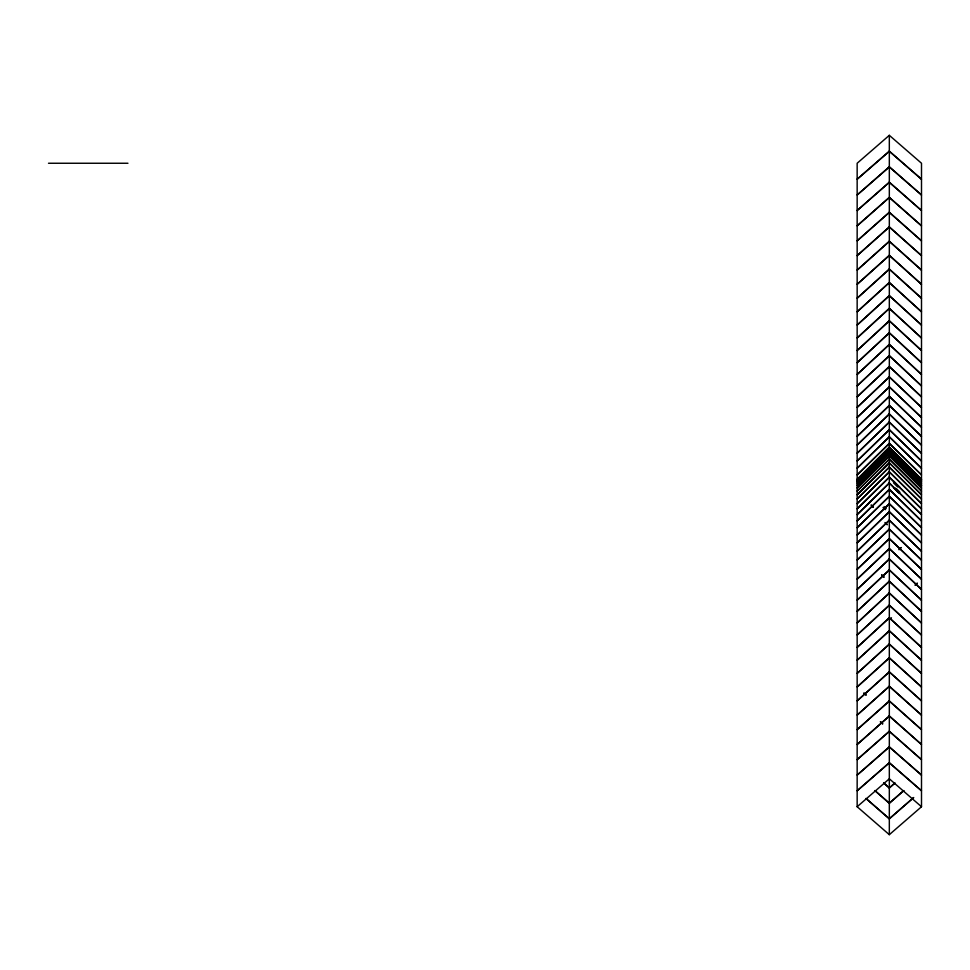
<?xml version="1.0" encoding="UTF-8"?>
<svg xmlns="http://www.w3.org/2000/svg" width="970" height="970" viewBox="0 0 970 970"><rect width="100%" height="100%" fill="white"/><g stroke="black" fill="none" stroke-linecap="round" stroke-linejoin="round"><path stroke-width="1.45" d="M857.153 479.277L889.32 447.061L921.5 479.277M857.153 479.58L889.32 447.412L921.5 479.701M857.153 479.701L862.342 474.512M865.458 471.396L876.868 459.986M879.984 456.87L889.32 447.534M857.153 480.356L889.32 448.201L921.5 480.356M889.32 451.135L857.153 483.23L889.32 451.099L921.5 483.23M883.961 468.498L889.32 463.163M889.32 619.794L891.466 617.769M894.873 783.129L889.32 788.028L883.779 783.129M894.873 783.008L889.32 787.882L883.779 783.008M903.749 790.659L889.32 803.305L874.904 790.659M903.749 790.574L889.32 803.16L874.904 790.574M889.32 135.327L857.153 163.251L857.153 806.737L889.32 834.673L921.5 806.737L921.5 163.251L889.32 135.327L889.32 834.673M857.153 806.737L889.32 778.801L921.5 806.737M48.5 163.251L127.955 163.251M866.028 798.492L889.32 818.716L913.728 797.522L889.32 818.862L866.028 798.528M880.445 721.753L882.664 723.741M866.028 694.969L863.809 692.968L866.028 695.005M880.445 721.874L882.664 723.875M881.815 574.931L883.961 576.992M881.815 575.028L883.961 577.101M887.186 524.649L885.04 522.515L887.186 524.588M893.612 481.084L900.051 487.51M893.479 482.781L897.626 486.928M896.595 488.868L899.699 491.984M893.479 487.607L898.669 492.796M884.131 506.558L886.216 508.632M889.32 449.425L857.153 481.556L889.32 449.413L921.5 481.556L889.32 449.425M889.32 453.317L857.153 485.376L889.32 453.281L921.5 485.376L889.32 453.281M889.32 455.997L857.153 488.019L889.32 455.948L921.5 488.019L889.32 455.997M889.32 459.137L857.153 491.159L889.32 459.186L921.5 491.159L889.32 459.137M889.32 462.908L857.153 494.809L889.32 462.836L921.5 494.809L889.32 462.908M889.32 467.079L857.153 498.98L889.32 467.152L921.5 498.98L889.32 467.079M889.32 471.844L857.153 503.672L889.32 471.917L921.5 503.672L889.32 471.844M889.32 477.143L857.153 508.886L889.32 477.228L921.5 508.886L889.32 477.143M889.32 482.987L857.153 514.633L889.32 483.084L921.5 514.633L889.32 482.987M889.32 443.363L857.153 474.936L889.32 443.472L921.5 474.936L889.32 443.363M889.32 489.353L857.153 520.914L889.32 489.462L921.5 520.914L889.32 489.353M889.32 436.755L857.153 468.219L889.32 436.864L921.5 468.219L889.32 436.755M889.32 496.264L857.153 527.716L889.32 496.385L921.5 527.716L889.32 496.264M901.118 547.626L898.972 549.723L901.118 547.553M889.32 429.649L857.153 460.992L889.32 429.771L921.5 460.992L889.32 429.649M889.32 503.697L857.153 535.028L889.32 503.83L921.5 535.028L889.32 503.697M889.32 422.035L857.153 453.269L889.32 422.168L921.5 453.269L889.32 422.035M889.32 511.663L857.153 542.873L889.32 511.796L921.5 542.873L889.32 511.663M889.32 413.947L857.153 445.048L889.32 414.069L921.5 445.048L889.32 413.947M889.32 520.138L857.153 551.215L889.32 520.272L921.5 551.215L889.32 520.138M889.32 405.363L857.153 436.342L889.32 405.508L921.5 436.342L889.32 405.363M889.32 529.111L857.153 560.054L889.32 529.256L921.5 560.054L889.32 529.111M889.32 396.318L857.153 427.152L889.32 396.463L921.5 427.152L889.32 396.318M889.32 538.58L857.153 569.378L889.32 538.738L921.5 569.378L889.32 538.58M889.32 386.812L857.153 417.5L889.32 386.957L921.5 417.5L889.32 386.812M889.32 376.845L857.153 407.4L889.32 377.003L921.5 407.4L889.32 376.845M889.32 548.547L857.153 579.187L889.32 548.693L921.5 579.187L889.32 548.547M917.208 583.273L915.062 585.31L917.208 583.249M889.32 558.975L857.153 589.457L889.32 559.132L921.5 589.457L889.32 558.975M889.32 366.454L857.153 396.851L889.32 366.611L921.5 396.851L889.32 366.454M889.32 355.626L857.153 385.878L889.32 355.784L921.5 385.878L889.32 355.626M889.32 569.863L857.153 600.188L889.32 570.02L921.5 600.188L889.32 569.863M889.32 581.2L857.153 611.367L889.32 581.357L921.5 611.367L889.32 581.2M889.32 344.399L857.153 374.493L889.32 344.556L921.5 374.493L889.32 344.399M889.32 592.961L857.153 622.97L889.32 593.131L921.5 622.97L889.32 592.961M889.32 332.758L857.153 362.695L889.32 332.916L921.5 362.695L889.32 332.758M889.32 605.147L857.153 634.986L889.32 605.316L921.5 634.986L889.32 605.147M889.32 320.743L857.153 350.522L889.32 320.9L921.5 350.522L889.32 320.743M889.32 617.732L857.153 647.414L889.32 617.902L921.5 647.414L889.32 617.732M889.32 308.351L857.153 337.972L889.32 308.496L921.5 337.972L889.32 308.351M889.32 295.595L857.153 325.059L889.32 295.741L921.5 325.059L889.32 295.595M889.32 630.706L857.153 660.23L889.32 630.876L921.5 660.23L889.32 630.706M889.32 644.068L857.153 673.41L889.32 644.226L921.5 673.41L889.32 644.068M889.32 282.488L857.153 311.807L889.32 282.646L921.5 311.807L889.32 282.488M889.32 269.066L857.153 298.226L889.32 269.211L921.5 298.226L889.32 269.066M889.32 657.781L857.153 686.966L889.32 657.939L921.5 686.966L889.32 657.781M889.32 255.304L857.153 284.319L889.32 255.462L921.5 284.319L889.32 255.304M889.32 671.834L857.153 700.861L889.32 672.004L921.5 700.861L889.32 671.834M889.32 241.251L857.153 270.121L889.32 241.397L921.5 270.121L889.32 241.251M889.32 686.226L857.153 715.084L889.32 686.384L921.5 715.084L889.32 686.226M889.32 226.895L857.153 255.619L889.32 227.041L921.5 255.619L889.32 226.895M889.32 700.934L857.153 729.634L889.32 701.092L921.5 729.634L889.32 700.934M889.32 212.272L857.153 240.851L889.32 212.406L921.5 240.851L889.32 212.272M889.32 715.957L857.153 744.499L889.32 716.115L921.5 744.499L889.32 715.957M889.32 197.371L857.153 225.816L889.32 197.504L921.5 225.816L889.32 197.371M889.32 731.259L857.153 759.643L889.32 731.416L921.5 759.643L889.32 731.259M889.32 182.214L857.153 210.526L889.32 182.348L921.5 210.526L889.32 182.214M889.32 746.851L857.153 775.078L889.32 746.997L921.5 775.078L889.32 746.851M889.32 166.816L857.153 194.994L889.32 166.937L921.5 194.994L889.32 166.816M889.32 151.174L857.153 179.232L889.32 151.308L921.5 179.232L889.32 151.174M889.32 762.699L857.153 790.78L889.32 762.844L921.5 790.78L889.32 762.699M873.242 507.14L871.096 505.006L873.242 507.164M899.699 493.063L894.51 487.874L899.699 493.075M885.173 509.565L883.1 507.492L885.173 509.541"/></g></svg>
